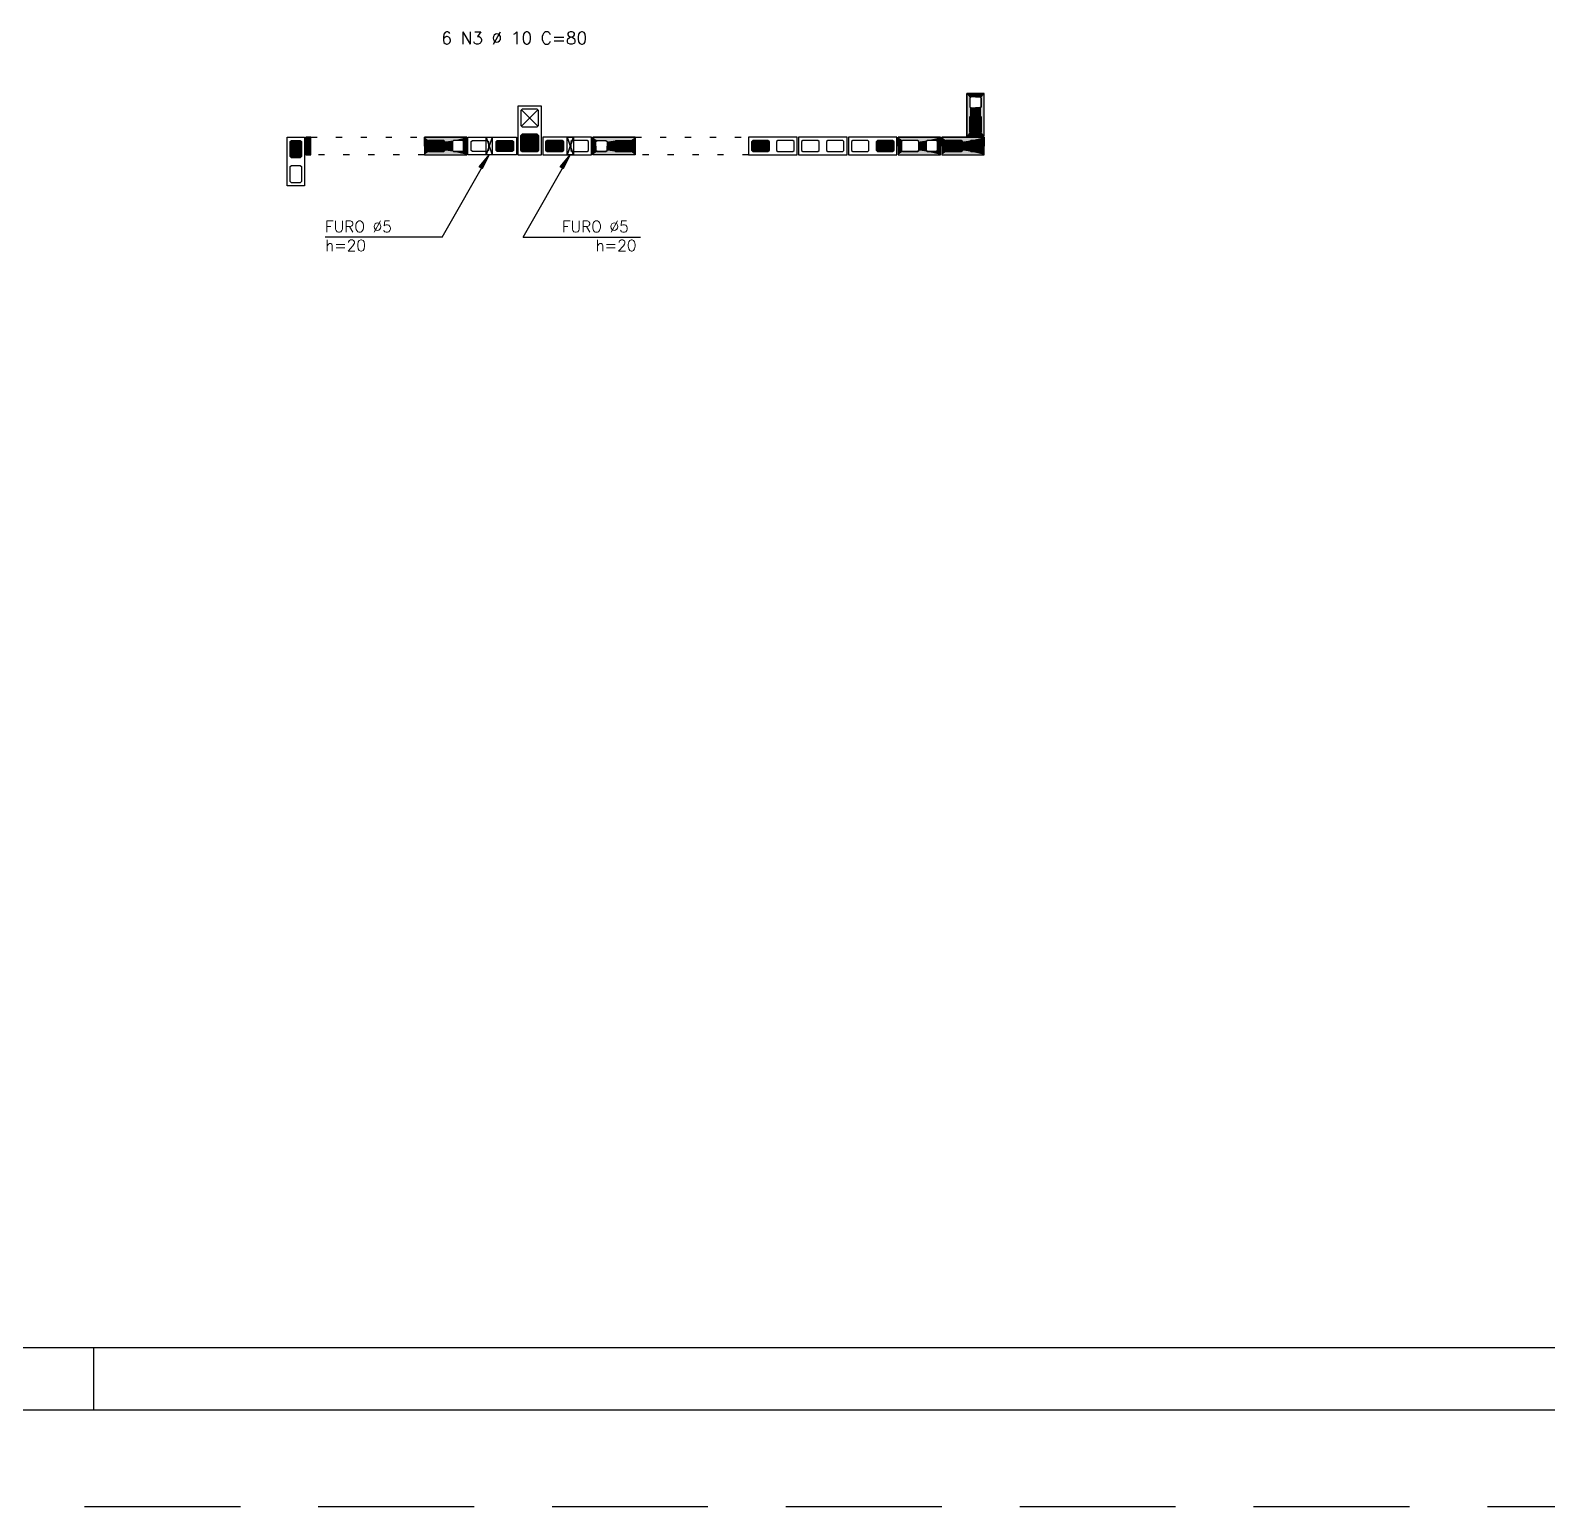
# Model space of a CAD drawing. Extents: x -1 to 122, y -1 to 61.
# Drawn here: x 73.07 to 97.4, y -1.45 to 22.23 of the extents above; entities that cross this region are included whole.
import ezdxf

# ---------------------------------------------------------------- set-up
doc = ezdxf.new("R2010")
doc.units = 0
doc.header["$MEASUREMENT"] = 0
for name, pattern in [('ESTILO_TQS_0001', [0.45, 0.3, -0.15]), ('ESTILO_TQS_0002', [0.4, 0.1, -0.3]), ('HIDDEN', [0.375, 0.25, -0.125])]:
    doc.linetypes.add(name, pattern=pattern)
doc.layers.get('0').update_dxf_attribs({"linetype": 'CONTINUOUS'})
doc.layers.get('Defpoints').update_dxf_attribs({"linetype": 'CONTINUOUS'})
for name, color, linetype in [('ARQ_FOLHA', 7, 'CONTINUOUS'), ('PENA_01', 1, 'CONTINUOUS'), ('PENA_02', 2, 'CONTINUOUS'), ('PENA_03', 3, 'CONTINUOUS'), ('PENA_11', 252, 'CONTINUOUS'), ('PENA_21', 100, 'CONTINUOUS'), ('PENA_25', 210, 'CONTINUOUS')]:
    doc.layers.add(name, color=color, linetype=linetype)
doc.styles.get("Standard").update_dxf_attribs({"font": 'ROMANS.SHX'})

# ---------------------------------------------------------------- blocks, each defined once
blk = doc.blocks.new('FOLHA A1+1 - 1102 X 594')
at = {"layer": 'ARQ_FOLHA', "color": 1}
blk.add_line((-457, 0), (-457, 10), dxfattribs=at)
for points in [[(-1189, 0), (0, 0), (0, 594), (-1189, 594)], [(-1164, 10), (-10, 10), (-10, 584), (-1164, 584)]]:
    blk.add_lwpolyline(points, close=True, dxfattribs=at)
at = {"layer": 'Defpoints', "color": 8, "linetype": 'HIDDEN', "ltscale": 100}
blk.add_lwpolyline([(-1208.5, 609.5), (-1208.5, -15.5), (19.5, -15.5), (19.5, 609.5)], close=True, dxfattribs=at)

msp = doc.modelspace()

# ---------------------------------------------------------------- linework, layer by layer
at = {"layer": 'PENA_01', "linetype": 'Continuous'}
for p, q in [((81.207, 20.951), (80.947, 20.691)), ((81.207, 20.691), (80.947, 20.951)), ((81.207, 20.291), (80.947, 20.551)), ((81.207, 20.551), (80.947, 20.291))]:
    msp.add_line(p, q, dxfattribs=at)
for points in [[(88.137, 21.141), (88.137, 21.001), (88.157, 20.981), (88.297, 20.981), (88.317, 21.001), (88.317, 21.141), (88.297, 21.161), (88.157, 21.161), (88.137, 21.141)], [(88.137, 20.841), (88.137, 20.601), (88.157, 20.581), (88.297, 20.581), (88.317, 20.601), (88.317, 20.841), (88.297, 20.861), (88.157, 20.861), (88.137, 20.841)], [(77.257, 20.181), (77.237, 20.201), (77.237, 20.441), (77.257, 20.461), (77.397, 20.461), (77.417, 20.441), (77.417, 20.201), (77.397, 20.181), (77.257, 20.181)], [(79.697, 20.461), (79.457, 20.461), (79.437, 20.441), (79.437, 20.301), (79.457, 20.281), (79.697, 20.281), (79.717, 20.301), (79.717, 20.441), (79.697, 20.461)], [(79.997, 20.461), (79.857, 20.461), (79.837, 20.441), (79.837, 20.301), (79.857, 20.281), (79.997, 20.281), (80.017, 20.301), (80.017, 20.441), (79.997, 20.461)], [(80.137, 20.441), (80.157, 20.461), (80.397, 20.461), (80.417, 20.441), (80.417, 20.301), (80.397, 20.281), (80.157, 20.281), (80.137, 20.301), (80.137, 20.441)], [(80.537, 20.441), (80.557, 20.461), (80.797, 20.461), (80.817, 20.441), (80.817, 20.301), (80.797, 20.281), (80.557, 20.281), (80.537, 20.301), (80.537, 20.441)], [(81.617, 20.441), (81.597, 20.461), (81.357, 20.461), (81.337, 20.441), (81.337, 20.301), (81.357, 20.281), (81.597, 20.281), (81.617, 20.301), (81.617, 20.441)], [(82.017, 20.441), (81.997, 20.461), (81.757, 20.461), (81.737, 20.441), (81.737, 20.301), (81.757, 20.281), (81.997, 20.281), (82.017, 20.301), (82.017, 20.441)], [(82.157, 20.461), (82.297, 20.461), (82.317, 20.441), (82.317, 20.301), (82.297, 20.281), (82.157, 20.281), (82.137, 20.301), (82.137, 20.441), (82.157, 20.461)], [(82.457, 20.461), (82.697, 20.461), (82.717, 20.441), (82.717, 20.301), (82.697, 20.281), (82.457, 20.281), (82.437, 20.301), (82.437, 20.441), (82.457, 20.461)], [(84.917, 20.441), (84.897, 20.461), (84.657, 20.461), (84.637, 20.441), (84.637, 20.301), (84.657, 20.281), (84.897, 20.281), (84.917, 20.301), (84.917, 20.441)], [(85.317, 20.441), (85.297, 20.461), (85.057, 20.461), (85.037, 20.441), (85.037, 20.301), (85.057, 20.281), (85.297, 20.281), (85.317, 20.301), (85.317, 20.441)], [(85.717, 20.441), (85.697, 20.461), (85.457, 20.461), (85.437, 20.441), (85.437, 20.301), (85.457, 20.281), (85.697, 20.281), (85.717, 20.301), (85.717, 20.441)], [(86.117, 20.441), (86.097, 20.461), (85.857, 20.461), (85.837, 20.441), (85.837, 20.301), (85.857, 20.281), (86.097, 20.281), (86.117, 20.301), (86.117, 20.441)], [(86.517, 20.441), (86.497, 20.461), (86.257, 20.461), (86.237, 20.441), (86.237, 20.301), (86.257, 20.281), (86.497, 20.281), (86.517, 20.301), (86.517, 20.441)], [(86.917, 20.441), (86.897, 20.461), (86.657, 20.461), (86.637, 20.441), (86.637, 20.301), (86.657, 20.281), (86.897, 20.281), (86.917, 20.301), (86.917, 20.441)], [(87.297, 20.461), (87.057, 20.461), (87.037, 20.441), (87.037, 20.301), (87.057, 20.281), (87.297, 20.281), (87.317, 20.301), (87.317, 20.441), (87.297, 20.461)], [(87.597, 20.461), (87.457, 20.461), (87.437, 20.441), (87.437, 20.301), (87.457, 20.281), (87.597, 20.281), (87.617, 20.301), (87.617, 20.441), (87.597, 20.461)], [(87.997, 20.461), (87.757, 20.461), (87.737, 20.441), (87.737, 20.301), (87.757, 20.281), (87.997, 20.281), (88.017, 20.301), (88.017, 20.441), (87.997, 20.461)], [(88.297, 20.461), (88.157, 20.461), (88.137, 20.441), (88.137, 20.301), (88.157, 20.281), (88.297, 20.281), (88.317, 20.301), (88.317, 20.441), (88.297, 20.461)], [(77.257, 19.781), (77.237, 19.801), (77.237, 20.041), (77.257, 20.061), (77.397, 20.061), (77.417, 20.041), (77.417, 19.801), (77.397, 19.781), (77.257, 19.781)]]:
    msp.add_lwpolyline(points, dxfattribs=at)
at = {"layer": 'PENA_02', "linetype": 'Continuous'}
for points in [[(88.087, 21.211), (88.087, 20.531), (88.367, 20.531), (88.367, 21.211), (88.087, 21.211)], [(80.887, 21.011), (80.887, 20.231), (81.267, 20.231), (81.267, 21.011), (80.887, 21.011)], [(77.187, 19.731), (77.187, 20.511), (77.467, 20.511), (77.467, 19.731), (77.187, 19.731)], [(77.487, 20.231), (77.567, 20.231), (77.567, 20.511), (77.487, 20.511), (77.487, 20.231)], [(80.067, 20.511), (79.387, 20.511), (79.387, 20.231), (80.067, 20.231), (80.067, 20.511)], [(80.087, 20.511), (80.867, 20.511), (80.867, 20.231), (80.087, 20.231), (80.087, 20.511)], [(82.067, 20.511), (81.287, 20.511), (81.287, 20.231), (82.067, 20.231), (82.067, 20.511)], [(82.087, 20.511), (82.767, 20.511), (82.767, 20.231), (82.087, 20.231), (82.087, 20.511)], [(85.367, 20.511), (84.587, 20.511), (84.587, 20.231), (85.367, 20.231), (85.367, 20.511)], [(86.167, 20.511), (85.387, 20.511), (85.387, 20.231), (86.167, 20.231), (86.167, 20.511)], [(86.967, 20.511), (86.187, 20.511), (86.187, 20.231), (86.967, 20.231), (86.967, 20.511)], [(87.667, 20.511), (86.987, 20.511), (86.987, 20.231), (87.667, 20.231), (87.667, 20.511)], [(88.367, 20.511), (87.687, 20.511), (87.687, 20.231), (88.367, 20.231), (88.367, 20.511)]]:
    msp.add_lwpolyline(points, dxfattribs=at)
at = {"layer": 'PENA_02', "linetype": 'ESTILO_TQS_0001'}
for points in [[(80.957, 20.961), (80.937, 20.941), (80.937, 20.701), (80.957, 20.681), (81.197, 20.681), (81.217, 20.701), (81.217, 20.941), (81.197, 20.961), (80.957, 20.961)], [(80.957, 20.561), (80.937, 20.541), (80.937, 20.301), (80.957, 20.281), (81.197, 20.281), (81.217, 20.301), (81.217, 20.541), (81.197, 20.561), (80.957, 20.561)]]:
    msp.add_lwpolyline(points, dxfattribs=at)
at = {"layer": 'PENA_03', "linetype": 'Continuous'}
for p, q in [((80.376, 20.511), (80.476, 20.231)), ((80.476, 20.511), (80.376, 20.231)), ((80.377, 20.511), (80.477, 20.231)), ((80.477, 20.511), (80.377, 20.231)), ((81.676, 20.511), (81.776, 20.231)), ((81.776, 20.511), (81.676, 20.231)), ((81.677, 20.511), (81.777, 20.231)), ((81.777, 20.511), (81.677, 20.231)), ((79.674, 18.909), (80.427, 20.231)), ((80.974, 18.909), (81.727, 20.231)), ((79.674, 18.909), (77.794, 18.909)), ((80.974, 18.909), (82.853, 18.909))]:
    msp.add_line(p, q, dxfattribs=at)
for points in [[(88.297, 20.861), (88.317, 20.841), (88.317, 20.601), (88.297, 20.581), (88.157, 20.581), (88.137, 20.601), (88.137, 20.841), (88.157, 20.861), (88.297, 20.861)], [(77.397, 20.461), (77.417, 20.441), (77.417, 20.201), (77.397, 20.181), (77.257, 20.181), (77.237, 20.201), (77.237, 20.441), (77.257, 20.461), (77.397, 20.461)], [(79.717, 20.301), (79.697, 20.281), (79.457, 20.281), (79.437, 20.301), (79.437, 20.441), (79.457, 20.461), (79.697, 20.461), (79.717, 20.441), (79.717, 20.301)], [(80.377, 20.511), (80.477, 20.511), (80.477, 20.231), (80.377, 20.231), (80.377, 20.511)], [(80.817, 20.301), (80.797, 20.281), (80.557, 20.281), (80.537, 20.301), (80.537, 20.441), (80.557, 20.461), (80.797, 20.461), (80.817, 20.441), (80.817, 20.301)], [(81.197, 20.561), (81.217, 20.541), (81.217, 20.301), (81.197, 20.281), (80.957, 20.281), (80.937, 20.301), (80.937, 20.541), (80.957, 20.561), (81.197, 20.561)], [(81.617, 20.301), (81.597, 20.281), (81.357, 20.281), (81.337, 20.301), (81.337, 20.441), (81.357, 20.461), (81.597, 20.461), (81.617, 20.441), (81.617, 20.301)], [(81.677, 20.511), (81.777, 20.511), (81.777, 20.231), (81.677, 20.231), (81.677, 20.511)], [(82.717, 20.301), (82.697, 20.281), (82.457, 20.281), (82.437, 20.301), (82.437, 20.441), (82.457, 20.461), (82.697, 20.461), (82.717, 20.441), (82.717, 20.301)], [(84.917, 20.301), (84.897, 20.281), (84.657, 20.281), (84.637, 20.301), (84.637, 20.441), (84.657, 20.461), (84.897, 20.461), (84.917, 20.441), (84.917, 20.301)], [(86.917, 20.301), (86.897, 20.281), (86.657, 20.281), (86.637, 20.301), (86.637, 20.441), (86.657, 20.461), (86.897, 20.461), (86.917, 20.441), (86.917, 20.301)], [(88.017, 20.301), (87.997, 20.281), (87.757, 20.281), (87.737, 20.301), (87.737, 20.441), (87.757, 20.461), (87.997, 20.461), (88.017, 20.441), (88.017, 20.301)], [(88.297, 20.461), (88.317, 20.441), (88.317, 20.301), (88.297, 20.281), (88.157, 20.281), (88.137, 20.301), (88.137, 20.441), (88.157, 20.461), (88.297, 20.461)], [(80.427, 20.231), (80.312, 20.006), (80.264, 20.039), (80.427, 20.231)], [(81.727, 20.231), (81.612, 20.006), (81.564, 20.039), (81.727, 20.231)]]:
    msp.add_lwpolyline(points, dxfattribs=at)
at = {"layer": 'PENA_03', "linetype": 'ESTILO_TQS_0002'}
for points in [[(77.567, 20.511), (79.387, 20.511), (79.387, 20.231), (77.567, 20.231), (77.567, 20.511)], [(82.767, 20.511), (84.587, 20.511), (84.587, 20.231), (82.767, 20.231), (82.767, 20.511)]]:
    msp.add_lwpolyline(points, dxfattribs=at)
at = {"layer": 'PENA_03', "linetype": 'Continuous'}
for centre in [(88.227, 20.721), (81.077, 20.421), (77.327, 20.321), (79.577, 20.371), (80.677, 20.371), (81.477, 20.371), (82.577, 20.371), (84.777, 20.371), (86.777, 20.371), (87.877, 20.371), (88.227, 20.371)]:
    msp.add_circle(centre, 0.04, dxfattribs=at)
for points in [[(88.267, 20.721), (88.207, 20.756), (88.19, 20.735)], [(88.267, 20.721), (88.19, 20.735), (88.19, 20.708)], [(88.267, 20.721), (88.19, 20.708), (88.207, 20.687)], [(88.267, 20.721), (88.234, 20.761), (88.207, 20.756)], [(88.267, 20.721), (88.207, 20.687), (88.234, 20.682)], [(88.267, 20.721), (88.258, 20.747), (88.234, 20.761)], [(88.267, 20.721), (88.234, 20.682), (88.258, 20.695)], [(88.267, 20.721), (88.258, 20.695), (88.267, 20.721)], [(81.117, 20.421), (81.057, 20.456), (81.04, 20.435)], [(81.117, 20.421), (81.084, 20.461), (81.057, 20.456)], [(81.117, 20.421), (81.108, 20.447), (81.084, 20.461)], [(77.367, 20.321), (77.307, 20.356), (77.29, 20.335)], [(77.367, 20.321), (77.29, 20.335), (77.29, 20.308)], [(77.367, 20.321), (77.29, 20.308), (77.307, 20.287)], [(77.367, 20.321), (77.334, 20.361), (77.307, 20.356)], [(77.367, 20.321), (77.307, 20.287), (77.334, 20.282)], [(77.367, 20.321), (77.358, 20.347), (77.334, 20.361)], [(77.367, 20.321), (77.334, 20.282), (77.358, 20.295)], [(77.367, 20.321), (77.358, 20.295), (77.367, 20.321)], [(79.617, 20.371), (79.557, 20.406), (79.54, 20.385)], [(79.617, 20.371), (79.54, 20.385), (79.54, 20.358)], [(79.617, 20.371), (79.54, 20.358), (79.557, 20.337)], [(79.617, 20.371), (79.584, 20.411), (79.557, 20.406)], [(79.617, 20.371), (79.557, 20.337), (79.584, 20.332)], [(79.617, 20.371), (79.608, 20.397), (79.584, 20.411)], [(79.617, 20.371), (79.584, 20.332), (79.608, 20.345)], [(79.617, 20.371), (79.608, 20.345), (79.617, 20.371)], [(80.427, 20.231), (80.312, 20.006), (80.264, 20.039)], [(80.427, 20.231), (80.264, 20.039), (80.427, 20.231)], [(80.717, 20.371), (80.657, 20.406), (80.64, 20.385)], [(80.717, 20.371), (80.64, 20.385), (80.64, 20.358)], [(80.717, 20.371), (80.64, 20.358), (80.657, 20.337)], [(80.717, 20.371), (80.684, 20.411), (80.657, 20.406)], [(80.717, 20.371), (80.657, 20.337), (80.684, 20.332)], [(80.717, 20.371), (80.708, 20.397), (80.684, 20.411)], [(80.717, 20.371), (80.684, 20.332), (80.708, 20.345)], [(80.717, 20.371), (80.708, 20.345), (80.717, 20.371)], [(81.117, 20.421), (81.04, 20.435), (81.04, 20.408)], [(81.117, 20.421), (81.04, 20.408), (81.057, 20.387)], [(81.117, 20.421), (81.057, 20.387), (81.084, 20.382)], [(81.117, 20.421), (81.084, 20.382), (81.108, 20.395)], [(81.117, 20.421), (81.108, 20.395), (81.117, 20.421)], [(81.517, 20.371), (81.457, 20.406), (81.44, 20.385)], [(81.517, 20.371), (81.44, 20.385), (81.44, 20.358)], [(81.517, 20.371), (81.44, 20.358), (81.457, 20.337)], [(81.517, 20.371), (81.484, 20.411), (81.457, 20.406)], [(81.517, 20.371), (81.457, 20.337), (81.484, 20.332)], [(81.517, 20.371), (81.508, 20.397), (81.484, 20.411)], [(81.517, 20.371), (81.484, 20.332), (81.508, 20.345)], [(81.517, 20.371), (81.508, 20.345), (81.517, 20.371)], [(81.727, 20.231), (81.612, 20.006), (81.564, 20.039)], [(81.727, 20.231), (81.564, 20.039), (81.727, 20.231)], [(82.617, 20.371), (82.557, 20.406), (82.54, 20.385)], [(82.617, 20.371), (82.54, 20.385), (82.54, 20.358)], [(82.617, 20.371), (82.54, 20.358), (82.557, 20.337)], [(82.617, 20.371), (82.584, 20.411), (82.557, 20.406)], [(82.617, 20.371), (82.557, 20.337), (82.584, 20.332)], [(82.617, 20.371), (82.608, 20.397), (82.584, 20.411)], [(82.617, 20.371), (82.584, 20.332), (82.608, 20.345)], [(82.617, 20.371), (82.608, 20.345), (82.617, 20.371)], [(84.817, 20.371), (84.757, 20.406), (84.74, 20.385)], [(84.817, 20.371), (84.74, 20.385), (84.74, 20.358)], [(84.817, 20.371), (84.74, 20.358), (84.757, 20.337)], [(84.817, 20.371), (84.784, 20.411), (84.757, 20.406)], [(84.817, 20.371), (84.757, 20.337), (84.784, 20.332)], [(84.817, 20.371), (84.808, 20.397), (84.784, 20.411)], [(84.817, 20.371), (84.784, 20.332), (84.808, 20.345)], [(84.817, 20.371), (84.808, 20.345), (84.817, 20.371)], [(86.817, 20.371), (86.757, 20.406), (86.74, 20.385)], [(86.817, 20.371), (86.74, 20.385), (86.74, 20.358)], [(86.817, 20.371), (86.74, 20.358), (86.757, 20.337)], [(86.817, 20.371), (86.784, 20.411), (86.757, 20.406)], [(86.817, 20.371), (86.757, 20.337), (86.784, 20.332)], [(86.817, 20.371), (86.808, 20.397), (86.784, 20.411)], [(86.817, 20.371), (86.784, 20.332), (86.808, 20.345)], [(86.817, 20.371), (86.808, 20.345), (86.817, 20.371)], [(87.917, 20.371), (87.857, 20.406), (87.84, 20.385)], [(87.917, 20.371), (87.84, 20.385), (87.84, 20.358)], [(87.917, 20.371), (87.84, 20.358), (87.857, 20.337)], [(87.917, 20.371), (87.884, 20.411), (87.857, 20.406)], [(87.917, 20.371), (87.857, 20.337), (87.884, 20.332)], [(87.917, 20.371), (87.908, 20.397), (87.884, 20.411)], [(87.917, 20.371), (87.884, 20.332), (87.908, 20.345)], [(87.917, 20.371), (87.908, 20.345), (87.917, 20.371)], [(88.267, 20.371), (88.207, 20.406), (88.19, 20.385)], [(88.267, 20.371), (88.19, 20.385), (88.19, 20.358)], [(88.267, 20.371), (88.19, 20.358), (88.207, 20.337)], [(88.267, 20.371), (88.234, 20.411), (88.207, 20.406)], [(88.267, 20.371), (88.207, 20.337), (88.234, 20.332)], [(88.267, 20.371), (88.258, 20.397), (88.234, 20.411)], [(88.267, 20.371), (88.234, 20.332), (88.258, 20.345)], [(88.267, 20.371), (88.258, 20.345), (88.267, 20.371)]]:
    msp.add_solid(points, dxfattribs=at)
at = {"layer": 'PENA_11', "linetype": 'Continuous'}
for points in [[(88.297, 20.861), (88.157, 20.581), (88.137, 20.601)], [(88.297, 20.861), (88.137, 20.601), (88.137, 20.841)], [(88.297, 20.861), (88.137, 20.841), (88.157, 20.861)], [(88.297, 20.861), (88.297, 20.581), (88.157, 20.581)], [(88.297, 20.861), (88.157, 20.861), (88.297, 20.861)], [(88.297, 20.861), (88.317, 20.841), (88.317, 20.601)], [(88.297, 20.861), (88.317, 20.601), (88.297, 20.581)], [(77.397, 20.461), (77.257, 20.181), (77.237, 20.201)], [(77.397, 20.461), (77.237, 20.201), (77.237, 20.441)], [(77.397, 20.461), (77.237, 20.441), (77.257, 20.461)], [(77.397, 20.461), (77.397, 20.181), (77.257, 20.181)], [(77.397, 20.461), (77.257, 20.461), (77.397, 20.461)], [(77.397, 20.461), (77.417, 20.441), (77.417, 20.201)], [(77.397, 20.461), (77.417, 20.201), (77.397, 20.181)], [(79.717, 20.301), (79.437, 20.441), (79.457, 20.461)], [(79.717, 20.301), (79.437, 20.301), (79.437, 20.441)], [(79.717, 20.301), (79.457, 20.461), (79.697, 20.461)], [(79.717, 20.301), (79.697, 20.461), (79.717, 20.441)], [(79.717, 20.301), (79.717, 20.441), (79.717, 20.301)], [(80.817, 20.301), (80.537, 20.441), (80.557, 20.461)], [(80.817, 20.301), (80.537, 20.301), (80.537, 20.441)], [(80.817, 20.301), (80.557, 20.461), (80.797, 20.461)], [(80.817, 20.301), (80.797, 20.461), (80.817, 20.441)], [(80.817, 20.301), (80.817, 20.441), (80.817, 20.301)], [(81.197, 20.561), (80.957, 20.281), (80.937, 20.301)], [(81.197, 20.561), (80.937, 20.301), (80.937, 20.541)], [(81.197, 20.561), (80.937, 20.541), (80.957, 20.561)], [(81.197, 20.561), (81.197, 20.281), (80.957, 20.281)], [(81.197, 20.561), (80.957, 20.561), (81.197, 20.561)], [(81.197, 20.561), (81.217, 20.541), (81.217, 20.301)], [(81.197, 20.561), (81.217, 20.301), (81.197, 20.281)], [(81.617, 20.301), (81.337, 20.441), (81.357, 20.461)], [(81.617, 20.301), (81.337, 20.301), (81.337, 20.441)], [(81.617, 20.301), (81.357, 20.461), (81.597, 20.461)], [(81.617, 20.301), (81.597, 20.461), (81.617, 20.441)], [(81.617, 20.301), (81.617, 20.441), (81.617, 20.301)], [(82.717, 20.301), (82.437, 20.441), (82.457, 20.461)], [(82.717, 20.301), (82.437, 20.301), (82.437, 20.441)], [(82.717, 20.301), (82.457, 20.461), (82.697, 20.461)], [(82.717, 20.301), (82.697, 20.461), (82.717, 20.441)], [(82.717, 20.301), (82.717, 20.441), (82.717, 20.301)], [(84.917, 20.301), (84.637, 20.441), (84.657, 20.461)], [(84.917, 20.301), (84.637, 20.301), (84.637, 20.441)], [(84.917, 20.301), (84.657, 20.461), (84.897, 20.461)], [(84.917, 20.301), (84.897, 20.461), (84.917, 20.441)], [(84.917, 20.301), (84.917, 20.441), (84.917, 20.301)], [(86.917, 20.301), (86.637, 20.441), (86.657, 20.461)], [(86.917, 20.301), (86.637, 20.301), (86.637, 20.441)], [(86.917, 20.301), (86.657, 20.461), (86.897, 20.461)], [(86.917, 20.301), (86.897, 20.461), (86.917, 20.441)], [(86.917, 20.301), (86.917, 20.441), (86.917, 20.301)], [(88.017, 20.301), (87.737, 20.441), (87.757, 20.461)], [(88.017, 20.301), (87.737, 20.301), (87.737, 20.441)], [(88.017, 20.301), (87.757, 20.461), (87.997, 20.461)], [(88.017, 20.301), (87.997, 20.461), (88.017, 20.441)], [(88.017, 20.301), (88.017, 20.441), (88.017, 20.301)], [(88.297, 20.461), (88.157, 20.281), (88.137, 20.301)], [(88.297, 20.461), (88.137, 20.301), (88.137, 20.441)], [(88.297, 20.461), (88.137, 20.441), (88.157, 20.461)], [(88.297, 20.461), (88.297, 20.281), (88.157, 20.281)], [(88.297, 20.461), (88.157, 20.461), (88.297, 20.461)], [(88.297, 20.461), (88.317, 20.441), (88.317, 20.301)], [(88.297, 20.461), (88.317, 20.301), (88.297, 20.281)], [(79.717, 20.301), (79.457, 20.281), (79.437, 20.301)], [(79.717, 20.301), (79.697, 20.281), (79.457, 20.281)], [(80.817, 20.301), (80.557, 20.281), (80.537, 20.301)], [(80.817, 20.301), (80.797, 20.281), (80.557, 20.281)], [(81.617, 20.301), (81.357, 20.281), (81.337, 20.301)], [(81.617, 20.301), (81.597, 20.281), (81.357, 20.281)], [(82.717, 20.301), (82.457, 20.281), (82.437, 20.301)], [(82.717, 20.301), (82.697, 20.281), (82.457, 20.281)], [(84.917, 20.301), (84.657, 20.281), (84.637, 20.301)], [(84.917, 20.301), (84.897, 20.281), (84.657, 20.281)], [(86.917, 20.301), (86.657, 20.281), (86.637, 20.301)], [(86.917, 20.301), (86.897, 20.281), (86.657, 20.281)], [(88.017, 20.301), (87.757, 20.281), (87.737, 20.301)], [(88.017, 20.301), (87.997, 20.281), (87.757, 20.281)]]:
    msp.add_solid(points, dxfattribs=at)
at = {"layer": 'PENA_21', "linetype": 'Continuous'}
for points in [[(88.227, 21.211), (88.227, 21.161), (88.157, 21.161), (88.137, 21.141), (88.137, 21.001), (88.157, 20.981), (88.227, 20.981), (88.227, 20.861), (88.157, 20.861), (88.137, 20.841), (88.137, 20.601), (88.157, 20.581), (88.227, 20.581), (88.227, 20.531), (88.087, 20.531), (88.087, 21.211), (88.227, 21.211)], [(88.227, 21.211), (88.227, 21.161), (88.297, 21.161), (88.317, 21.141), (88.317, 21.001), (88.297, 20.981), (88.227, 20.981), (88.227, 20.861), (88.297, 20.861), (88.317, 20.841), (88.317, 20.601), (88.297, 20.581), (88.227, 20.581), (88.227, 20.531), (88.367, 20.531), (88.367, 21.211), (88.227, 21.211)], [(80.067, 20.371), (80.017, 20.371), (80.017, 20.441), (79.997, 20.461), (79.857, 20.461), (79.837, 20.441), (79.837, 20.371), (79.717, 20.371), (79.717, 20.441), (79.697, 20.461), (79.457, 20.461), (79.437, 20.441), (79.437, 20.371), (79.387, 20.371), (79.387, 20.511), (80.067, 20.511), (80.067, 20.371)], [(82.087, 20.371), (82.137, 20.371), (82.137, 20.441), (82.157, 20.461), (82.297, 20.461), (82.317, 20.441), (82.317, 20.371), (82.437, 20.371), (82.437, 20.441), (82.457, 20.461), (82.697, 20.461), (82.717, 20.441), (82.717, 20.371), (82.767, 20.371), (82.767, 20.511), (82.087, 20.511), (82.087, 20.371)], [(87.667, 20.371), (87.617, 20.371), (87.617, 20.441), (87.597, 20.461), (87.457, 20.461), (87.437, 20.441), (87.437, 20.371), (87.317, 20.371), (87.317, 20.441), (87.297, 20.461), (87.057, 20.461), (87.037, 20.441), (87.037, 20.371), (86.987, 20.371), (86.987, 20.511), (87.667, 20.511), (87.667, 20.371)], [(88.367, 20.371), (88.317, 20.371), (88.317, 20.441), (88.297, 20.461), (88.157, 20.461), (88.137, 20.441), (88.137, 20.371), (88.017, 20.371), (88.017, 20.441), (87.997, 20.461), (87.757, 20.461), (87.737, 20.441), (87.737, 20.371), (87.687, 20.371), (87.687, 20.511), (88.367, 20.511), (88.367, 20.371)], [(80.067, 20.371), (80.017, 20.371), (80.017, 20.301), (79.997, 20.281), (79.857, 20.281), (79.837, 20.301), (79.837, 20.371), (79.717, 20.371), (79.717, 20.301), (79.697, 20.281), (79.457, 20.281), (79.437, 20.301), (79.437, 20.371), (79.387, 20.371), (79.387, 20.231), (80.067, 20.231), (80.067, 20.371)], [(82.087, 20.371), (82.137, 20.371), (82.137, 20.301), (82.157, 20.281), (82.297, 20.281), (82.317, 20.301), (82.317, 20.371), (82.437, 20.371), (82.437, 20.301), (82.457, 20.281), (82.697, 20.281), (82.717, 20.301), (82.717, 20.371), (82.767, 20.371), (82.767, 20.231), (82.087, 20.231), (82.087, 20.371)], [(87.667, 20.371), (87.617, 20.371), (87.617, 20.301), (87.597, 20.281), (87.457, 20.281), (87.437, 20.301), (87.437, 20.371), (87.317, 20.371), (87.317, 20.301), (87.297, 20.281), (87.057, 20.281), (87.037, 20.301), (87.037, 20.371), (86.987, 20.371), (86.987, 20.231), (87.667, 20.231), (87.667, 20.371)], [(88.367, 20.371), (88.317, 20.371), (88.317, 20.301), (88.297, 20.281), (88.157, 20.281), (88.137, 20.301), (88.137, 20.371), (88.017, 20.371), (88.017, 20.301), (87.997, 20.281), (87.757, 20.281), (87.737, 20.301), (87.737, 20.371), (87.687, 20.371), (87.687, 20.231), (88.367, 20.231), (88.367, 20.371)]]:
    msp.add_lwpolyline(points, dxfattribs=at)
for points in [[(88.157, 21.161), (88.137, 21.141), (88.087, 21.211)], [(88.157, 21.161), (88.087, 21.211), (88.227, 21.211)], [(88.087, 21.211), (88.137, 21.141), (88.087, 20.531)], [(88.157, 21.161), (88.227, 21.211), (88.227, 21.161)], [(88.367, 21.211), (88.227, 21.211), (88.297, 21.161)], [(88.297, 21.161), (88.227, 21.211), (88.227, 21.161)], [(88.317, 21.141), (88.367, 21.211), (88.297, 21.161)], [(88.367, 20.531), (88.367, 21.211), (88.317, 21.141)], [(88.087, 20.531), (88.137, 21.141), (88.137, 20.601)], [(88.137, 20.601), (88.137, 21.141), (88.137, 21.001)], [(88.137, 20.601), (88.137, 20.841), (88.137, 21.001)], [(88.157, 20.981), (88.137, 20.841), (88.137, 21.001)], [(88.157, 20.981), (88.157, 20.861), (88.137, 20.841)], [(88.227, 20.981), (88.157, 20.861), (88.157, 20.981)], [(88.227, 20.981), (88.227, 20.861), (88.157, 20.861)], [(88.227, 20.981), (88.297, 20.861), (88.297, 20.981)], [(88.227, 20.981), (88.227, 20.861), (88.297, 20.861)], [(88.297, 20.981), (88.317, 20.841), (88.317, 21.001)], [(88.297, 20.861), (88.317, 20.841), (88.297, 20.981)], [(88.317, 21.001), (88.367, 20.531), (88.317, 21.141)], [(88.317, 20.841), (88.367, 20.531), (88.317, 21.001)], [(88.317, 20.841), (88.317, 20.601), (88.367, 20.531)], [(80.067, 20.511), (79.457, 20.461), (79.387, 20.511)], [(79.457, 20.461), (79.437, 20.441), (79.387, 20.511)], [(79.387, 20.511), (79.437, 20.441), (79.387, 20.371)], [(79.437, 20.441), (79.437, 20.371), (79.387, 20.371)], [(79.697, 20.461), (79.457, 20.461), (80.067, 20.511)], [(79.717, 20.441), (79.697, 20.461), (80.067, 20.511)], [(80.067, 20.511), (79.857, 20.461), (79.717, 20.441)], [(79.717, 20.371), (79.717, 20.441), (79.857, 20.461)], [(79.717, 20.371), (79.857, 20.461), (79.837, 20.441)], [(79.717, 20.371), (79.837, 20.441), (79.837, 20.371)], [(80.067, 20.511), (79.997, 20.461), (79.857, 20.461)], [(80.067, 20.511), (80.017, 20.441), (79.997, 20.461)], [(80.067, 20.511), (80.067, 20.371), (80.017, 20.371)], [(80.067, 20.511), (80.017, 20.371), (80.017, 20.441)], [(82.767, 20.511), (82.087, 20.511), (82.157, 20.461)], [(82.087, 20.511), (82.087, 20.371), (82.137, 20.371)], [(82.087, 20.511), (82.137, 20.371), (82.137, 20.441)], [(82.087, 20.511), (82.137, 20.441), (82.157, 20.461)], [(82.767, 20.511), (82.157, 20.461), (82.297, 20.461)], [(82.767, 20.511), (82.297, 20.461), (82.317, 20.441)], [(82.767, 20.511), (82.317, 20.441), (82.457, 20.461)], [(82.317, 20.441), (82.437, 20.441), (82.457, 20.461)], [(82.317, 20.441), (82.317, 20.371), (82.437, 20.371)], [(82.317, 20.441), (82.437, 20.371), (82.437, 20.441)], [(82.767, 20.511), (82.457, 20.461), (82.697, 20.461)], [(82.767, 20.511), (82.697, 20.461), (82.717, 20.441)], [(82.767, 20.511), (82.717, 20.441), (82.767, 20.371)], [(82.767, 20.371), (82.717, 20.441), (82.717, 20.371)], [(87.667, 20.511), (87.057, 20.461), (86.987, 20.511)], [(87.057, 20.461), (87.037, 20.441), (86.987, 20.511)], [(86.987, 20.511), (87.037, 20.441), (86.987, 20.371)], [(87.037, 20.441), (87.037, 20.371), (86.987, 20.371)], [(87.297, 20.461), (87.057, 20.461), (87.667, 20.511)], [(87.317, 20.441), (87.297, 20.461), (87.667, 20.511)], [(87.667, 20.511), (87.457, 20.461), (87.317, 20.441)], [(87.317, 20.371), (87.317, 20.441), (87.457, 20.461)], [(87.317, 20.371), (87.457, 20.461), (87.437, 20.441)], [(87.317, 20.371), (87.437, 20.441), (87.437, 20.371)], [(87.667, 20.511), (87.597, 20.461), (87.457, 20.461)], [(87.667, 20.511), (87.617, 20.441), (87.597, 20.461)], [(87.667, 20.511), (87.667, 20.371), (87.617, 20.371)], [(87.667, 20.511), (87.617, 20.371), (87.617, 20.441)], [(88.367, 20.511), (87.757, 20.461), (87.687, 20.511)], [(87.757, 20.461), (87.737, 20.441), (87.687, 20.511)], [(87.687, 20.511), (87.737, 20.441), (87.687, 20.371)], [(87.737, 20.441), (87.737, 20.371), (87.687, 20.371)], [(87.997, 20.461), (87.757, 20.461), (88.367, 20.511)], [(88.017, 20.441), (87.997, 20.461), (88.367, 20.511)], [(88.367, 20.511), (88.157, 20.461), (88.017, 20.441)], [(88.017, 20.371), (88.017, 20.441), (88.157, 20.461)], [(88.017, 20.371), (88.157, 20.461), (88.137, 20.441)], [(88.017, 20.371), (88.137, 20.441), (88.137, 20.371)], [(88.157, 20.581), (88.087, 20.531), (88.137, 20.601)], [(88.227, 20.531), (88.087, 20.531), (88.157, 20.581)], [(88.227, 20.581), (88.227, 20.531), (88.157, 20.581)], [(88.367, 20.511), (88.297, 20.461), (88.157, 20.461)], [(88.297, 20.581), (88.227, 20.581), (88.367, 20.531)], [(88.227, 20.581), (88.227, 20.531), (88.367, 20.531)], [(88.317, 20.601), (88.297, 20.581), (88.367, 20.531)], [(88.367, 20.511), (88.317, 20.441), (88.297, 20.461)], [(88.367, 20.511), (88.367, 20.371), (88.317, 20.371)], [(88.367, 20.511), (88.317, 20.371), (88.317, 20.441)], [(79.387, 20.231), (79.437, 20.301), (79.387, 20.371)], [(79.437, 20.301), (79.437, 20.371), (79.387, 20.371)], [(79.457, 20.281), (79.437, 20.301), (79.387, 20.231)], [(80.067, 20.231), (79.457, 20.281), (79.387, 20.231)], [(79.697, 20.281), (79.457, 20.281), (80.067, 20.231)], [(79.717, 20.301), (79.697, 20.281), (80.067, 20.231)], [(79.717, 20.371), (79.717, 20.301), (79.857, 20.281)], [(79.717, 20.371), (79.857, 20.281), (79.837, 20.301)], [(79.717, 20.371), (79.837, 20.301), (79.837, 20.371)], [(80.067, 20.231), (79.857, 20.281), (79.717, 20.301)], [(80.067, 20.231), (79.997, 20.281), (79.857, 20.281)], [(80.067, 20.231), (80.017, 20.301), (79.997, 20.281)], [(80.067, 20.231), (80.067, 20.371), (80.017, 20.371)], [(80.067, 20.231), (80.017, 20.371), (80.017, 20.301)], [(82.087, 20.231), (82.087, 20.371), (82.137, 20.371)], [(82.087, 20.231), (82.137, 20.371), (82.137, 20.301)], [(82.087, 20.231), (82.137, 20.301), (82.157, 20.281)], [(82.767, 20.231), (82.087, 20.231), (82.157, 20.281)], [(82.767, 20.231), (82.157, 20.281), (82.297, 20.281)], [(82.767, 20.231), (82.297, 20.281), (82.317, 20.301)], [(82.317, 20.301), (82.317, 20.371), (82.437, 20.371)], [(82.317, 20.301), (82.437, 20.371), (82.437, 20.301)], [(82.767, 20.231), (82.317, 20.301), (82.457, 20.281)], [(82.317, 20.301), (82.437, 20.301), (82.457, 20.281)], [(82.767, 20.231), (82.457, 20.281), (82.697, 20.281)], [(82.767, 20.231), (82.697, 20.281), (82.717, 20.301)], [(82.767, 20.231), (82.717, 20.301), (82.767, 20.371)], [(82.767, 20.371), (82.717, 20.301), (82.717, 20.371)], [(86.987, 20.231), (87.037, 20.301), (86.987, 20.371)], [(87.037, 20.301), (87.037, 20.371), (86.987, 20.371)], [(87.057, 20.281), (87.037, 20.301), (86.987, 20.231)], [(87.667, 20.231), (87.057, 20.281), (86.987, 20.231)], [(87.297, 20.281), (87.057, 20.281), (87.667, 20.231)], [(87.317, 20.301), (87.297, 20.281), (87.667, 20.231)], [(87.317, 20.371), (87.317, 20.301), (87.457, 20.281)], [(87.317, 20.371), (87.457, 20.281), (87.437, 20.301)], [(87.317, 20.371), (87.437, 20.301), (87.437, 20.371)], [(87.667, 20.231), (87.457, 20.281), (87.317, 20.301)], [(87.667, 20.231), (87.597, 20.281), (87.457, 20.281)], [(87.667, 20.231), (87.617, 20.301), (87.597, 20.281)], [(87.667, 20.231), (87.667, 20.371), (87.617, 20.371)], [(87.667, 20.231), (87.617, 20.371), (87.617, 20.301)], [(87.687, 20.231), (87.737, 20.301), (87.687, 20.371)], [(87.737, 20.301), (87.737, 20.371), (87.687, 20.371)], [(87.757, 20.281), (87.737, 20.301), (87.687, 20.231)], [(88.367, 20.231), (87.757, 20.281), (87.687, 20.231)], [(87.997, 20.281), (87.757, 20.281), (88.367, 20.231)], [(88.017, 20.301), (87.997, 20.281), (88.367, 20.231)], [(88.017, 20.371), (88.017, 20.301), (88.157, 20.281)], [(88.017, 20.371), (88.157, 20.281), (88.137, 20.301)], [(88.017, 20.371), (88.137, 20.301), (88.137, 20.371)], [(88.367, 20.231), (88.157, 20.281), (88.017, 20.301)], [(88.367, 20.231), (88.297, 20.281), (88.157, 20.281)], [(88.367, 20.231), (88.317, 20.301), (88.297, 20.281)], [(88.367, 20.231), (88.367, 20.371), (88.317, 20.371)], [(88.367, 20.231), (88.317, 20.371), (88.317, 20.301)]]:
    msp.add_solid(points, dxfattribs=at)
at = {"layer": 'PENA_25', "linetype": 'Continuous'}
msp.add_lwpolyline([(77.487, 20.231), (77.567, 20.231), (77.567, 20.511), (77.487, 20.511), (77.487, 20.231)], dxfattribs=at)
for points in [[(77.487, 20.231), (77.567, 20.231), (77.567, 20.511)], [(77.487, 20.231), (77.567, 20.511), (77.487, 20.511)], [(77.487, 20.231), (77.487, 20.511), (77.487, 20.231)]]:
    msp.add_solid(points, dxfattribs=at)

# ---------------------------------------------------------------- block references
at = {"xscale": 0.09999999999999938, "yscale": 0.09999999999999938, "zscale": 0.09999999999999938}
msp.add_blockref('FOLHA A1+1 - 1102 X 594', (119.786, 0.103), dxfattribs=at)

# ---------------------------------------------------------------- texts
at = {"layer": 'PENA_03', "linetype": 'Continuous'}
for s, height, p in [('6 N3 %%c 10 C=80', 0.2, (79.659, 22.003)), ('FURO %%c5', 0.18, (77.794, 18.989)), ('FURO %%c5', 0.18, (81.593, 18.989)), ('h=20', 0.18, (77.795, 18.687)), ('h=20', 0.18, (82.133, 18.687))]:
    msp.add_text(s, height=height, dxfattribs=at).set_placement(p)

doc.saveas('drawing.dxf')
